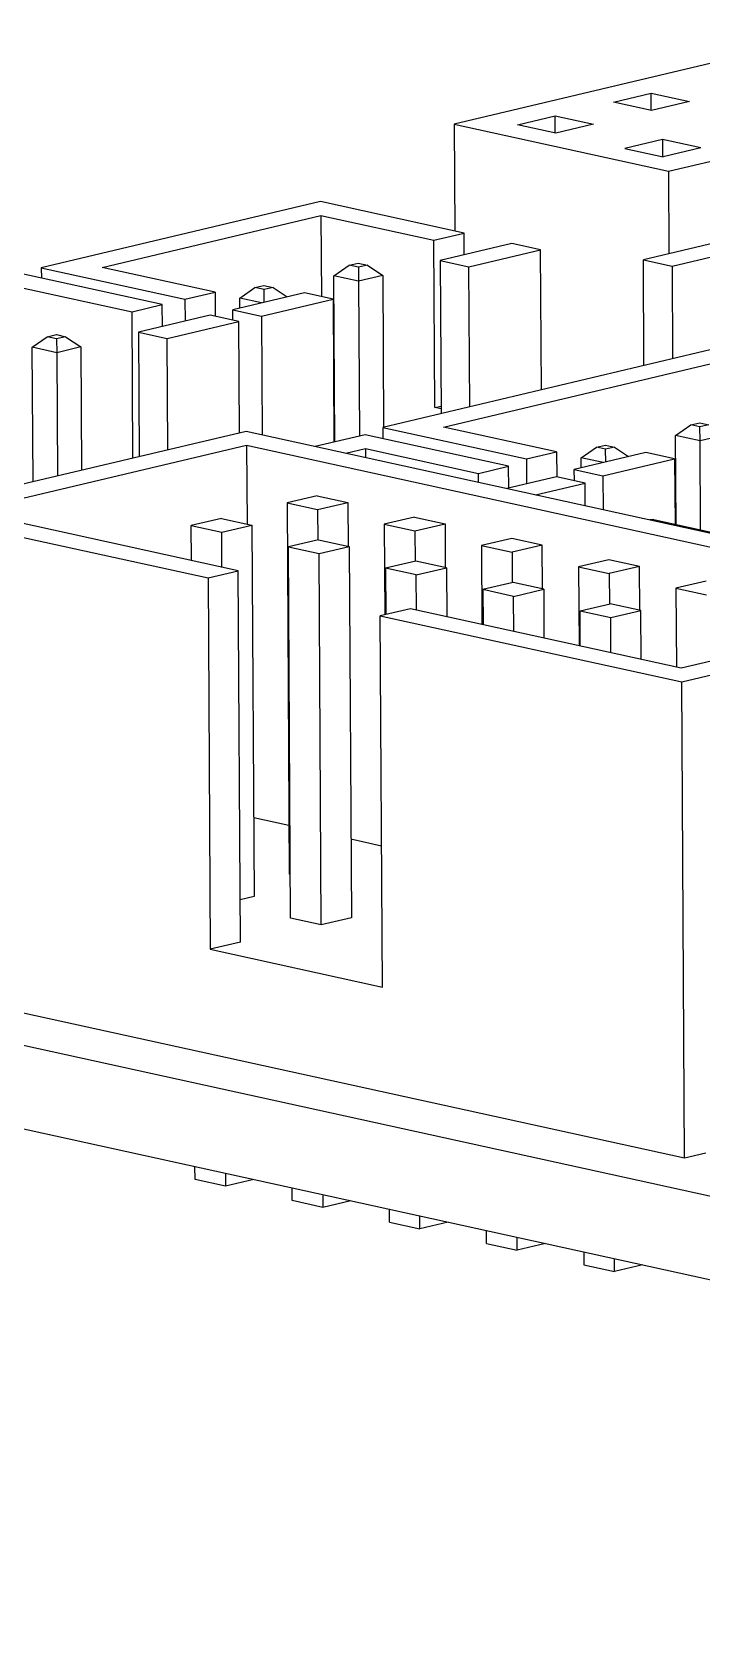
# Model space of a CAD drawing. Header units: millimetres. Extents: x 0 to 279, y 0 to 216.
# Drawn here: x 48.77 to 55, y 133.32 to 148.24 of the extents above; entities that cross this region are included whole.
import ezdxf

# ---------------------------------------------------------------- set-up
doc = ezdxf.new("R2010")
doc.units = ezdxf.units.MM

msp = doc.modelspace()

# ---------------------------------------------------------------- linework, layer by layer
at = {"color": 7, "linetype": 'Continuous', "lineweight": 25}
for p, q in [((56.305, 148.243), (52.694, 147.386)), ((54.688, 146.948), (58.3, 147.805)), ((54.176, 147.591), (54.527, 147.675)), ((54.527, 147.675), (54.883, 147.597)), ((54.528, 147.514), (54.527, 147.675)), ((54.532, 147.513), (54.176, 147.591)), ((54.883, 147.597), (54.532, 147.513)), ((52.694, 147.386), (52.7, 146.391)), ((52.694, 147.386), (54.688, 146.948)), ((53.285, 147.38), (53.636, 147.463)), ((53.641, 147.302), (53.285, 147.38)), ((53.636, 147.463), (53.992, 147.385)), ((53.636, 147.303), (53.636, 147.463)), ((53.992, 147.385), (53.641, 147.302)), ((54.633, 147.244), (54.282, 147.161)), ((54.989, 147.166), (54.633, 147.244)), ((54.633, 147.244), (54.634, 147.084)), ((54.282, 147.161), (54.638, 147.083)), ((54.989, 147.166), (54.638, 147.083)), ((54.688, 146.948), (54.692, 146.179)), ((51.452, 146.666), (48.854, 146.049)), ((52.787, 146.372), (51.452, 146.666)), ((49.42, 146.053), (51.456, 146.536)), ((51.456, 146.536), (52.506, 146.306)), ((51.456, 146.536), (51.46, 145.782)), ((52.506, 146.306), (52.787, 146.372)), ((52.515, 144.748), (52.506, 146.306)), ((52.788, 146.169), (52.787, 146.372)), ((53.232, 146.274), (52.565, 146.116)), ((52.832, 146.058), (53.499, 146.216)), ((53.499, 146.216), (53.232, 146.274)), ((53.507, 144.913), (53.499, 146.216)), ((55.122, 146.281), (54.455, 146.123)), ((54.722, 146.064), (55.389, 146.222)), ((49.979, 145.706), (48.644, 145.999)), ((48.854, 146.049), (48.855, 145.953)), ((48.854, 146.049), (50.19, 145.756)), ((50.47, 145.823), (49.42, 146.053)), ((51.577, 145.975), (51.718, 146.073)), ((51.718, 146.073), (51.803, 146.093)), ((51.804, 146.054), (51.718, 146.073)), ((51.803, 146.093), (51.888, 146.074)), ((51.888, 146.074), (51.804, 146.054)), ((51.804, 146.054), (51.805, 145.925)), ((51.888, 146.074), (52.03, 145.978)), ((52.565, 146.116), (52.573, 144.692)), ((52.565, 146.116), (52.832, 146.058)), ((52.84, 144.755), (52.832, 146.058)), ((54.461, 145.139), (54.455, 146.123)), ((54.455, 146.123), (54.722, 146.064)), ((54.722, 146.064), (54.727, 145.202)), ((48.648, 145.87), (49.698, 145.64)), ((50.7, 145.767), (50.841, 145.865)), ((50.841, 145.865), (50.925, 145.885)), ((50.926, 145.846), (50.841, 145.865)), ((50.925, 145.885), (51.011, 145.866)), ((51.011, 145.866), (50.926, 145.846)), ((50.928, 145.728), (50.926, 145.846)), ((51.011, 145.866), (51.14, 145.778)), ((51.805, 145.925), (51.577, 145.975)), ((51.586, 144.429), (51.577, 145.975)), ((52.03, 145.978), (51.805, 145.925)), ((51.805, 145.925), (51.814, 144.483)), ((52.03, 145.978), (52.038, 144.565)), ((49.698, 145.64), (49.979, 145.706)), ((49.98, 145.503), (49.979, 145.706)), ((50.19, 145.756), (50.47, 145.823)), ((50.19, 145.756), (50.191, 145.553)), ((50.47, 145.823), (50.472, 145.598)), ((51.302, 145.816), (50.635, 145.658)), ((50.904, 145.722), (50.7, 145.767)), ((50.701, 145.674), (50.7, 145.767)), ((50.902, 145.6), (51.569, 145.758)), ((51.569, 145.758), (51.302, 145.816)), ((51.569, 145.758), (51.576, 144.427)), ((49.706, 144.277), (49.698, 145.64)), ((50.424, 145.608), (49.757, 145.45)), ((50.024, 145.391), (50.691, 145.55)), ((50.691, 145.55), (50.424, 145.608)), ((50.635, 145.562), (50.635, 145.658)), ((50.635, 145.658), (50.902, 145.6)), ((50.697, 144.512), (50.691, 145.55)), ((50.902, 145.6), (50.908, 144.494)), ((48.77, 145.309), (48.91, 145.407)), ((48.91, 145.407), (48.995, 145.427)), ((48.996, 145.388), (48.91, 145.407)), ((48.995, 145.427), (49.08, 145.408)), ((49.08, 145.408), (48.996, 145.388)), ((49.08, 145.408), (49.222, 145.312)), ((49.757, 145.45), (49.764, 144.291)), ((49.757, 145.45), (50.024, 145.391)), ((48.997, 145.259), (48.77, 145.309)), ((48.777, 144.057), (48.77, 145.309)), ((48.996, 145.388), (48.997, 145.259)), ((49.222, 145.312), (48.997, 145.259)), ((48.997, 145.259), (49.004, 144.11)), ((49.222, 145.312), (49.229, 144.164)), ((50.03, 144.354), (50.024, 145.391)), ((55.506, 145.387), (52.032, 144.563)), ((52.597, 144.567), (55.51, 145.258)), ((52.515, 144.748), (52.573, 144.762)), ((52.573, 144.735), (52.515, 144.748)), ((50.76, 144.527), (47.601, 143.778)), ((57.971, 142.943), (50.76, 144.527)), ((52.032, 144.563), (52.032, 144.459)), ((52.032, 144.563), (53.367, 144.27)), ((53.648, 144.336), (52.597, 144.567)), ((54.755, 144.488), (54.896, 144.587)), ((54.896, 144.587), (54.98, 144.607)), ((54.981, 144.568), (54.896, 144.587)), ((54.98, 144.607), (55.065, 144.588)), ((55.065, 144.588), (54.981, 144.568)), ((54.983, 144.438), (54.981, 144.568)), ((48.167, 143.782), (50.764, 144.398)), ((50.764, 144.398), (57.405, 142.939)), ((50.764, 144.398), (50.768, 143.664)), ((51.866, 144.495), (51.403, 144.386)), ((51.688, 144.323), (51.87, 144.366)), ((53.201, 144.202), (51.866, 144.495)), ((51.87, 144.366), (52.921, 144.135)), ((51.87, 144.366), (51.871, 144.283)), ((53.877, 144.28), (54.018, 144.379)), ((54.018, 144.379), (54.102, 144.399)), ((54.104, 144.36), (54.018, 144.379)), ((54.102, 144.399), (54.188, 144.38)), ((54.188, 144.38), (54.104, 144.36)), ((54.105, 144.241), (54.104, 144.36)), ((54.188, 144.38), (54.318, 144.292)), ((54.983, 144.438), (54.755, 144.488)), ((54.76, 143.658), (54.755, 144.488)), ((55.076, 144.461), (54.983, 144.438)), ((54.987, 143.608), (54.983, 144.438)), ((52.921, 144.135), (53.201, 144.202)), ((53.203, 143.999), (53.201, 144.202)), ((53.367, 144.27), (53.648, 144.336)), ((53.367, 144.27), (53.368, 144.038)), ((53.648, 144.336), (53.649, 144.104)), ((54.479, 144.33), (53.812, 144.172)), ((54.081, 144.236), (53.877, 144.28)), ((53.878, 144.187), (53.877, 144.28)), ((54.079, 144.113), (54.746, 144.271)), ((54.746, 144.271), (54.479, 144.33)), ((54.746, 144.271), (54.75, 143.66)), ((52.921, 144.052), (52.921, 144.135)), ((53.647, 144.104), (53.184, 143.994)), ((53.914, 144.046), (53.647, 144.104)), ((53.812, 144.172), (54.079, 144.113)), ((53.813, 144.068), (53.812, 144.172)), ((54.079, 144.113), (54.081, 143.797)), ((51.421, 143.928), (51.14, 143.861)), ((51.421, 143.928), (51.706, 143.865)), ((53.451, 143.936), (53.914, 144.046)), ((53.915, 143.834), (53.914, 144.046)), ((47.601, 143.778), (50.405, 143.162)), ((50.686, 143.228), (48.167, 143.782)), ((51.14, 143.861), (51.425, 143.799)), ((51.14, 143.861), (51.16, 140.405)), ((51.425, 143.799), (51.706, 143.865)), ((51.425, 143.799), (51.426, 143.516)), ((51.706, 143.865), (51.708, 143.458)), ((50.529, 143.717), (50.248, 143.65)), ((50.248, 143.65), (50.533, 143.587)), ((50.25, 143.324), (50.248, 143.65)), ((50.529, 143.717), (50.814, 143.654)), ((50.533, 143.587), (50.814, 143.654)), ((50.814, 143.654), (50.834, 140.198)), ((52.325, 143.729), (52.044, 143.663)), ((52.044, 143.663), (52.329, 143.6)), ((52.044, 143.663), (52.049, 142.819)), ((52.325, 143.729), (52.61, 143.667)), ((52.329, 143.6), (52.61, 143.667)), ((52.61, 143.667), (52.612, 143.259)), ((54.537, 143.707), (54.516, 143.702)), ((55.214, 143.558), (54.537, 143.707)), ((50.535, 143.261), (50.533, 143.587)), ((51.434, 143.518), (51.153, 143.451)), ((51.434, 143.518), (51.719, 143.455)), ((51.438, 143.389), (51.719, 143.455)), ((51.719, 143.455), (51.739, 139.999)), ((52.329, 143.6), (52.331, 143.317)), ((53.23, 143.531), (52.949, 143.464)), ((52.949, 143.464), (53.234, 143.401)), ((52.949, 143.464), (52.953, 142.73)), ((53.515, 143.468), (53.23, 143.531)), ((53.515, 143.468), (53.234, 143.401)), ((53.517, 143.06), (53.515, 143.468)), ((51.153, 143.451), (51.438, 143.389)), ((51.173, 139.995), (51.153, 143.451)), ((51.458, 139.933), (51.438, 143.389)), ((52.338, 143.319), (52.057, 143.253)), ((52.623, 143.257), (52.338, 143.319)), ((53.234, 143.401), (53.235, 143.119)), ((54.134, 143.332), (53.853, 143.265)), ((54.419, 143.269), (54.134, 143.332)), ((50.405, 143.162), (50.686, 143.228)), ((50.405, 143.162), (50.425, 139.706)), ((50.706, 139.772), (50.686, 143.228)), ((52.057, 143.253), (52.06, 142.822)), ((52.342, 143.19), (52.057, 143.253)), ((52.342, 143.19), (52.623, 143.257)), ((52.344, 142.864), (52.342, 143.19)), ((52.623, 143.257), (52.626, 142.802)), ((53.853, 143.265), (54.138, 143.203)), ((53.853, 143.265), (53.858, 142.532)), ((54.419, 143.269), (54.138, 143.203)), ((54.138, 143.203), (54.14, 142.92)), ((54.421, 142.861), (54.419, 143.269)), ((53.243, 143.12), (52.962, 143.054)), ((53.247, 142.991), (52.962, 143.054)), ((52.962, 143.054), (52.964, 142.728)), ((53.528, 143.058), (53.243, 143.12)), ((53.247, 142.991), (53.528, 143.058)), ((53.528, 143.058), (53.53, 142.603)), ((55.039, 143.133), (54.758, 143.067)), ((54.758, 143.067), (55.043, 143.004)), ((54.758, 143.067), (54.762, 142.333)), ((52.289, 142.876), (52.008, 142.81)), ((54.808, 142.323), (52.289, 142.876)), ((53.249, 142.665), (53.247, 142.991)), ((53.866, 142.855), (54.147, 142.922)), ((54.432, 142.859), (54.147, 142.922)), ((54.151, 142.793), (54.432, 142.859)), ((54.435, 142.405), (54.432, 142.859)), ((57.405, 142.939), (54.808, 142.323)), ((54.812, 142.194), (57.971, 142.943)), ((52.008, 142.81), (54.812, 142.194)), ((52.028, 139.353), (52.008, 142.81)), ((53.868, 142.529), (53.866, 142.855)), ((53.866, 142.855), (54.151, 142.793)), ((54.153, 142.467), (54.151, 142.793)), ((54.838, 137.764), (54.812, 142.194)), ((50.83, 140.932), (51.157, 140.86)), ((40.151, 140.689), (70.17, 134.094)), ((51.734, 140.733), (52.02, 140.67)), ((51.171, 140.403), (51.16, 140.405)), ((50.834, 140.198), (50.704, 140.167)), ((40.156, 139.91), (70.175, 133.316)), ((51.458, 139.933), (51.173, 139.995)), ((51.739, 139.999), (51.458, 139.933)), ((50.706, 139.772), (50.425, 139.706)), ((50.425, 139.706), (52.028, 139.353)), ((47.627, 139.348), (54.838, 137.764)), ((54.838, 137.764), (55.036, 137.811)), ((50.284, 137.565), (50.283, 137.685)), ((50.568, 137.503), (50.284, 137.565)), ((50.568, 137.623), (50.568, 137.503)), ((50.831, 137.565), (50.568, 137.503)), ((51.188, 137.367), (51.187, 137.487)), ((51.473, 137.304), (51.188, 137.367)), ((51.472, 137.424), (51.473, 137.304)), ((51.735, 137.366), (51.473, 137.304)), ((52.093, 137.168), (52.092, 137.288)), ((52.377, 137.105), (52.377, 137.225)), ((52.093, 137.168), (52.377, 137.105)), ((52.64, 137.168), (52.377, 137.105)), ((52.997, 136.969), (52.996, 137.089)), ((52.997, 136.969), (53.282, 136.907)), ((53.282, 136.907), (53.281, 137.027)), ((53.544, 136.969), (53.282, 136.907)), ((53.901, 136.891), (53.901, 136.77)), ((53.901, 136.77), (54.186, 136.708)), ((54.186, 136.708), (54.186, 136.828)), ((54.449, 136.77), (54.186, 136.708))]:
    msp.add_line(p, q, dxfattribs=at)

doc.saveas('drawing.dxf')
